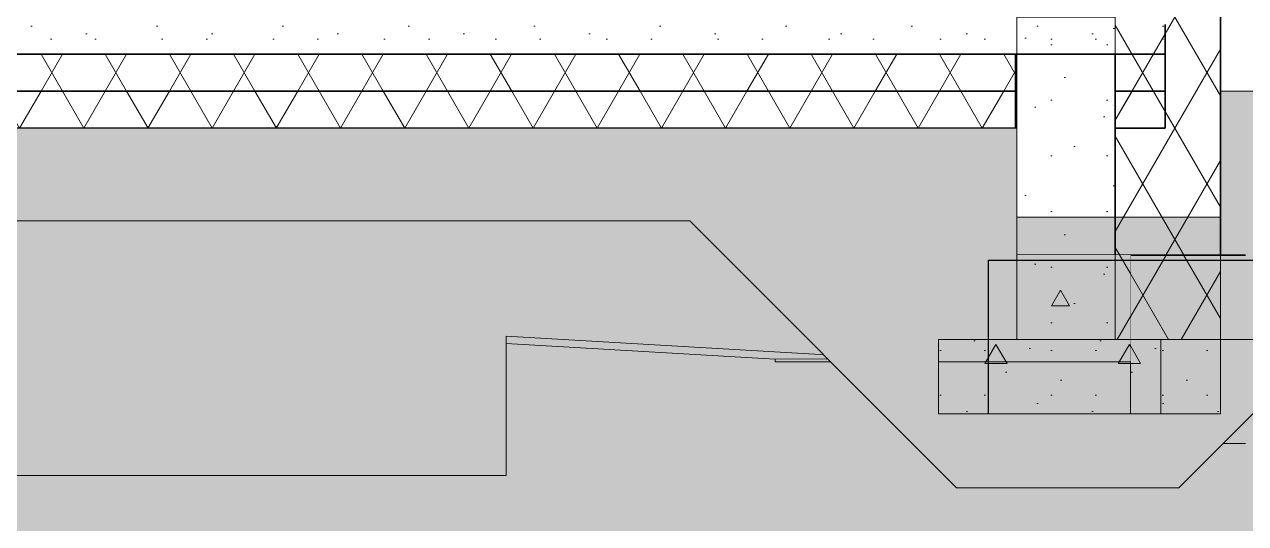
# Model space of a CAD drawing. Header units: millimetres. Extents: x -279593 to -202089, y -5129 to 14747.
# Drawn here: x -254772 to -251476, y -1366 to -20 of the extents above; entities that cross this region are included whole.
import ezdxf

# ---------------------------------------------------------------- set-up
doc = ezdxf.new("R2010")
doc.units = ezdxf.units.MM
doc.header["$MEASUREMENT"] = 0
doc.linetypes.add('Wipeout_Contour', pattern=[1000, 0, -1000])
for name, color, linetype, lineweight in [('0_Pen_No__1', 7, 'Continuous', 13), ('2D Drafting - General_Pen_No__1', 7, 'Continuous', 13), ('2D Drafting - General_Pen_No__142', 8, 'Continuous', 13), ('New_0_Pen_No__2', 8, 'Continuous', 15), ('New_Structural - Bearing_Pen_No__1', 7, 'Continuous', 13), ('New_Structural - Bearing_Pen_No__21', 7, 'Continuous', 35)]:
    doc.layers.add(name, color=color, linetype=linetype, lineweight=lineweight)
for name, color, linetype, lineweight, true_color in [('0_Pen_No__82', 7, 'Continuous', 20, 0xaaaaaa), ('2D Drafting - General_Pen_No__61', 7, 'Continuous', 20, 0x6a6a6a), ('New_Structural - Bearing_Pen_No__87', 7, 'Continuous', 20, 0x6a6a6a)]:
    doc.layers.add(name, color=color, linetype=linetype, lineweight=lineweight, true_color=true_color)
doc.layers.add('New_Structural - Bearing', color=7, linetype='Continuous')
doc.dimstyles.new('GENERATED_STYLE__5', dxfattribs={"dimtxt": 0.18, "dimasz": 182.4, "dimexe": 0.18, "dimexo": 0.0625, "dimgap": 0, "dimtad": 0, "dimtih": 1, "dimtoh": 1, "dimdec": 4, "dimzin": 0, "dimdsep": 46, "dimcen": 0.09, "dimadec": 0, "dimazin": 0, "dimtfac": 1, "dimtdec": 4, "dimtmove": 0, "dimatfit": 3, "dimldrblk": 'ARROWHEAD_5', "dimfxl": 0, "dimtolj": 1, "dimtzin": 0, "dimarcsym": 0})
pattern_1 = [(0, (0, 0), (0, 623.5383), [60, -300]), (0, (180, 311.8), (0, 623.5383), [60, -300]), (60, (0, 0), (-540, 311.7692), [60, -300]), (60, (360, 0), (-540, 311.7692), [60, -300]), (120, (60, 0), (540, 311.7692), [60, -300]), (120, (420, 0), (540, 311.7692), [60, -300]), (0, (0, 60), (0, 120.000005), [0, -120.000005, 0, -180.00001]), (45, (60, 60), (-84.852817, 84.852817), [0, -90.000004, 0, -150.000006])]
pattern_2 = [(45, (0, 350), (-111.36932, 111.36932), [0, -105, 0, -157.5]), (110, (350, 350), (148.00159, 53.86817), [0, -77, 0, -133])]
pattern_3 = [(60, (0, 0), (-129.90381, 75), []), (120, (0, 0), (129.90381, 75), [])]
pattern_4 = [(0, (0, 0), (0, 779.4229), [48.75, -401.25]), (0, (225, 389.7), (0, 779.4229), [48.75, -401.25]), (60, (0, 0), (-675, 389.7114), [48.75, -401.25]), (60, (450, 0), (-675, 389.7114), [48.75, -401.25]), (120, (48.75, 0), (675, 389.7114), [48.75, -401.25]), (120, (498.75, 0), (675, 389.7114), [48.75, -401.25]), (0, (0, 75), (0, 150), [0, -150, 0, -225]), (45, (75, 75), (-106.06602, 106.06602), [0, -112.5, 0, -187.5])]

# ---------------------------------------------------------------- blocks, each defined once
blk = doc.blocks.new('*X1')
at = {"layer": 'New_Structural - Bearing_Pen_No__1', "color": 7, "linetype": 'Continuous', "lineweight": 13}
for p, q in [((-254782.9, -349.6), (-254765.2, -356.9)), ((-254765.2, -356.9), (-254747.4, -349.6)), ((-254747.4, -349.6), (-254740.1, -331.9)), ((-254740.1, -331.9), (-254740.9, -330)), ((-254736.3, -330), (-254722.8, -348.6)), ((-254722.8, -348.6), (-254697.8, -356.7)), ((-254697.8, -356.7), (-254672.8, -348.6)), ((-254672.8, -348.6), (-254659.3, -330)), ((-254647.1, -330), (-254651.1, -339.5)), ((-254651.1, -339.5), (-254645, -354.2)), ((-254645, -354.2), (-254630.4, -360.2)), ((-254630.4, -360.2), (-254615.8, -354.2)), ((-254615.8, -354.2), (-254609.7, -339.5)), ((-254609.7, -339.5), (-254613.7, -330)), ((-254589.3, -330), (-254589.3, -330.9)), ((-254589.3, -330.9), (-254572.1, -354.6)), ((-254572.1, -354.6), (-254544.3, -363.6)), ((-254544.3, -363.6), (-254516.5, -354.6)), ((-254516.5, -354.6), (-254499.3, -330.9)), ((-254499.3, -330.9), (-254499.3, -330)), ((-254491.6, -330), (-254493.9, -335.4)), ((-254493.9, -335.4), (-254485.5, -355.6)), ((-254485.5, -355.6), (-254465.3, -364)), ((-254465.3, -364), (-254445.1, -355.6)), ((-254445.1, -355.6), (-254436.7, -335.4)), ((-254436.7, -335.4), (-254438.9, -330)), ((-254425.8, -330), (-254426.5, -331.9)), ((-254426.5, -331.9), (-254419.2, -349.6)), ((-254419.2, -349.6), (-254401.5, -356.9)), ((-254401.5, -356.9), (-254383.7, -349.6)), ((-254383.7, -349.6), (-254376.4, -331.9)), ((-254376.4, -331.9), (-254377.2, -330)), ((-254372.6, -330), (-254359.1, -348.6)), ((-254359.1, -348.6), (-254334.1, -356.7)), ((-254334.1, -356.7), (-254309.1, -348.6)), ((-254309.1, -348.6), (-254295.6, -330)), ((-254283.4, -330), (-254287.4, -339.5)), ((-254287.4, -339.5), (-254281.3, -354.2)), ((-254281.3, -354.2), (-254266.7, -360.2)), ((-254266.7, -360.2), (-254252.1, -354.2)), ((-254252.1, -354.2), (-254246, -339.5)), ((-254246, -339.5), (-254250, -330)), ((-254225.6, -330), (-254225.6, -330.9)), ((-254225.6, -330.9), (-254208.4, -354.6)), ((-254208.4, -354.6), (-254180.6, -363.6)), ((-254180.6, -363.6), (-254152.8, -354.6)), ((-254152.8, -354.6), (-254135.6, -330.9)), ((-254135.6, -330.9), (-254135.6, -330)), ((-254127.9, -330), (-254130.2, -335.4)), ((-254130.2, -335.4), (-254121.8, -355.6)), ((-254121.8, -355.6), (-254101.6, -364)), ((-254101.6, -364), (-254081.4, -355.6)), ((-254081.4, -355.6), (-254073, -335.4)), ((-254073, -335.4), (-254075.2, -330)), ((-254062.1, -330), (-254062.8, -331.9)), ((-254062.8, -331.9), (-254055.5, -349.6)), ((-254055.5, -349.6), (-254037.8, -356.9)), ((-254037.8, -356.9), (-254020, -349.6)), ((-254020, -349.6), (-254012.7, -331.9)), ((-254012.7, -331.9), (-254013.4, -330)), ((-254008.9, -330), (-253995.4, -348.6)), ((-253995.4, -348.6), (-253970.4, -356.7)), ((-253970.4, -356.7), (-253945.4, -348.6)), ((-253945.4, -348.6), (-253931.9, -330)), ((-253919.7, -330), (-253923.7, -339.5)), ((-253923.7, -339.5), (-253917.6, -354.2)), ((-253917.6, -354.2), (-253903, -360.2)), ((-253903, -360.2), (-253888.4, -354.2)), ((-253888.4, -354.2), (-253882.3, -339.5)), ((-253882.3, -339.5), (-253886.3, -330)), ((-253861.9, -330), (-253861.9, -330.9)), ((-253861.9, -330.9), (-253844.7, -354.6)), ((-253844.7, -354.6), (-253816.9, -363.6)), ((-253816.9, -363.6), (-253789.1, -354.6)), ((-253789.1, -354.6), (-253771.9, -330.9)), ((-253771.9, -330.9), (-253771.9, -330)), ((-253764.2, -330), (-253766.5, -335.4)), ((-253766.5, -335.4), (-253758.1, -355.6)), ((-253758.1, -355.6), (-253737.9, -364)), ((-253737.9, -364), (-253717.7, -355.6)), ((-253717.7, -355.6), (-253709.3, -335.4)), ((-253709.3, -335.4), (-253711.5, -330)), ((-253698.3, -330), (-253699.1, -331.9)), ((-253699.1, -331.9), (-253691.8, -349.6)), ((-253691.8, -349.6), (-253674, -356.9)), ((-253674, -356.9), (-253656.3, -349.6)), ((-253656.3, -349.6), (-253649, -331.9)), ((-253649, -331.9), (-253649.7, -330)), ((-253645.2, -330), (-253631.7, -348.6)), ((-253631.7, -348.6), (-253606.7, -356.7)), ((-253606.7, -356.7), (-253581.7, -348.6)), ((-253581.7, -348.6), (-253568.2, -330)), ((-253556, -330), (-253560, -339.5)), ((-253560, -339.5), (-253553.9, -354.2)), ((-253553.9, -354.2), (-253539.3, -360.2)), ((-253539.3, -360.2), (-253524.7, -354.2)), ((-253524.7, -354.2), (-253518.6, -339.5)), ((-253518.6, -339.5), (-253522.6, -330)), ((-253498.2, -330), (-253498.2, -330.9)), ((-253498.2, -330.9), (-253481, -354.6)), ((-253481, -354.6), (-253453.2, -363.6)), ((-253453.2, -363.6), (-253425.4, -354.6)), ((-253425.4, -354.6), (-253408.2, -330.9)), ((-253408.2, -330.9), (-253408.2, -330)), ((-253400.5, -330), (-253402.8, -335.4)), ((-253402.8, -335.4), (-253394.4, -355.6)), ((-253394.4, -355.6), (-253374.2, -364)), ((-253374.2, -364), (-253353.9, -355.6)), ((-253353.9, -355.6), (-253345.6, -335.4)), ((-253345.6, -335.4), (-253347.8, -330)), ((-253334.6, -330), (-253335.4, -331.9)), ((-253335.4, -331.9), (-253328.1, -349.6)), ((-253328.1, -349.6), (-253310.3, -356.9)), ((-253310.3, -356.9), (-253292.6, -349.6)), ((-253292.6, -349.6), (-253285.3, -331.9)), ((-253285.3, -331.9), (-253286, -330)), ((-253281.5, -330), (-253268, -348.6)), ((-253268, -348.6), (-253243, -356.7)), ((-253243, -356.7), (-253218, -348.6)), ((-253218, -348.6), (-253204.5, -330)), ((-253192.3, -330), (-253196.3, -339.5)), ((-253196.3, -339.5), (-253190.2, -354.2)), ((-253190.2, -354.2), (-253175.6, -360.2)), ((-253175.6, -360.2), (-253161, -354.2)), ((-253161, -354.2), (-253154.9, -339.5)), ((-253154.9, -339.5), (-253158.9, -330)), ((-253134.5, -330), (-253134.5, -330.9)), ((-253134.5, -330.9), (-253117.3, -354.6)), ((-253117.3, -354.6), (-253089.5, -363.6)), ((-253089.5, -363.6), (-253061.7, -354.6)), ((-253061.7, -354.6), (-253044.5, -330.9)), ((-253044.5, -330.9), (-253044.5, -330)), ((-253036.8, -330), (-253039, -335.4)), ((-253039, -335.4), (-253030.7, -355.6)), ((-253030.7, -355.6), (-253010.5, -364)), ((-253010.5, -364), (-252990.2, -355.6)), ((-252990.2, -355.6), (-252981.9, -335.4)), ((-252981.9, -335.4), (-252984.1, -330)), ((-252970.9, -330), (-252971.7, -331.9)), ((-252971.7, -331.9), (-252964.4, -349.6)), ((-252964.4, -349.6), (-252946.6, -356.9)), ((-252946.6, -356.9), (-252928.9, -349.6)), ((-252928.9, -349.6), (-252921.6, -331.9)), ((-252921.6, -331.9), (-252922.3, -330)), ((-252917.7, -330), (-252904.3, -348.6)), ((-252904.3, -348.6), (-252879.3, -356.7)), ((-252879.3, -356.7), (-252854.2, -348.6)), ((-252854.2, -348.6), (-252840.8, -330)), ((-252828.6, -330), (-252832.6, -339.5)), ((-252832.6, -339.5), (-252826.5, -354.2)), ((-252826.5, -354.2), (-252811.9, -360.2)), ((-252811.9, -360.2), (-252797.3, -354.2)), ((-252797.3, -354.2), (-252791.2, -339.5)), ((-252791.2, -339.5), (-252795.2, -330)), ((-252770.8, -330), (-252770.8, -330.9)), ((-252770.8, -330.9), (-252753.6, -354.6)), ((-252753.6, -354.6), (-252725.8, -363.6)), ((-252725.8, -363.6), (-252698, -354.6)), ((-252698, -354.6), (-252680.8, -330.9)), ((-252680.8, -330.9), (-252680.8, -330)), ((-252673.1, -330), (-252675.3, -335.4)), ((-252675.3, -335.4), (-252667, -355.6)), ((-252667, -355.6), (-252646.7, -364)), ((-252646.7, -364), (-252626.5, -355.6)), ((-252626.5, -355.6), (-252618.2, -335.4)), ((-252618.2, -335.4), (-252620.4, -330)), ((-252607.2, -330), (-252608, -331.9)), ((-252608, -331.9), (-252600.7, -349.6)), ((-252600.7, -349.6), (-252582.9, -356.9)), ((-252582.9, -356.9), (-252565.2, -349.6)), ((-252565.2, -349.6), (-252557.8, -331.9)), ((-252557.8, -331.9), (-252558.6, -330)), ((-252554, -330), (-252540.6, -348.6)), ((-252540.6, -348.6), (-252515.5, -356.7)), ((-252515.5, -356.7), (-252490.5, -348.6)), ((-252490.5, -348.6), (-252477.1, -330)), ((-252464.9, -330), (-252468.9, -339.5)), ((-252468.9, -339.5), (-252462.8, -354.2)), ((-252462.8, -354.2), (-252448.2, -360.2)), ((-252448.2, -360.2), (-252433.6, -354.2)), ((-252433.6, -354.2), (-252427.5, -339.5)), ((-252427.5, -339.5), (-252431.5, -330)), ((-252407.1, -330), (-252407.1, -330.9)), ((-252407.1, -330.9), (-252389.9, -354.6)), ((-252389.9, -354.6), (-252362.1, -363.6)), ((-252362.1, -363.6), (-252334.3, -354.6)), ((-252334.3, -354.6), (-252317.1, -330.9)), ((-252317.1, -330.9), (-252317.1, -330)), ((-252309.4, -330), (-252311.6, -335.4)), ((-252311.6, -335.4), (-252303.3, -355.6)), ((-252303.3, -355.6), (-252283, -364)), ((-252283, -364), (-252262.8, -355.6)), ((-252262.8, -355.6), (-252254.5, -335.4)), ((-252254.5, -335.4), (-252256.7, -330)), ((-252243.5, -330), (-252244.3, -331.9)), ((-252244.3, -331.9), (-252236.9, -349.6)), ((-252236.9, -349.6), (-252219.2, -356.9)), ((-252219.2, -356.9), (-252201.5, -349.6)), ((-252201.5, -349.6), (-252194.1, -331.9)), ((-252194.1, -331.9), (-252194.9, -330)), ((-252190.3, -330), (-252176.9, -348.6)), ((-252176.9, -348.6), (-252151.8, -356.7)), ((-252151.8, -356.7), (-252126.8, -348.6)), ((-252126.8, -348.6), (-252113.4, -330)), ((-252101.2, -330), (-252105.1, -339.5)), ((-252105.1, -339.5), (-252099.1, -354.2)), ((-252099.1, -354.2), (-252097.1, -355)), ((-254748, -374.5), (-254761.1, -397.3)), ((-254723.3, -365.6), (-254748, -374.5)), ((-254698.6, -374.5), (-254723.3, -365.6)), ((-254685.5, -397.3), (-254698.6, -374.5)), ((-254632.3, -373.7), (-254654.9, -399.8)), ((-254599.2, -364), (-254632.3, -373.7)), ((-254566.1, -373.7), (-254599.2, -364)), ((-254543.5, -399.8), (-254566.1, -373.7)), ((-254483.7, -374.2), (-254501, -398)), ((-254455.6, -365), (-254483.7, -374.2)), ((-254427.6, -374.2), (-254455.6, -365)), ((-254410.3, -398), (-254427.6, -374.2)), ((-254384.2, -374.5), (-254397.4, -397.3)), ((-254359.6, -365.6), (-254384.2, -374.5)), ((-254334.9, -374.5), (-254359.6, -365.6)), ((-254321.8, -397.3), (-254334.9, -374.5)), ((-254268.6, -373.7), (-254291.2, -399.8)), ((-254235.5, -364), (-254268.6, -373.7)), ((-254202.4, -373.7), (-254235.5, -364)), ((-254179.8, -399.8), (-254202.4, -373.7)), ((-254120, -374.2), (-254137.3, -398)), ((-254091.9, -365), (-254120, -374.2)), ((-254063.9, -374.2), (-254091.9, -365)), ((-254046.5, -398), (-254063.9, -374.2)), ((-254020.5, -374.5), (-254033.7, -397.3)), ((-253995.9, -365.6), (-254020.5, -374.5)), ((-253971.2, -374.5), (-253995.9, -365.6)), ((-253958.1, -397.3), (-253971.2, -374.5)), ((-253904.9, -373.7), (-253927.5, -399.8)), ((-253871.8, -364), (-253904.9, -373.7)), ((-253838.7, -373.7), (-253871.8, -364)), ((-253816.1, -399.8), (-253838.7, -373.7)), ((-253756.3, -374.2), (-253773.6, -398)), ((-253728.2, -365), (-253756.3, -374.2)), ((-253700.2, -374.2), (-253728.2, -365)), ((-253682.8, -398), (-253700.2, -374.2)), ((-253656.8, -374.5), (-253669.9, -397.3)), ((-253632.2, -365.6), (-253656.8, -374.5)), ((-253607.5, -374.5), (-253632.2, -365.6)), ((-253594.4, -397.3), (-253607.5, -374.5)), ((-253541.2, -373.7), (-253563.7, -399.8)), ((-253508.1, -364), (-253541.2, -373.7)), ((-253475, -373.7), (-253508.1, -364)), ((-253452.4, -399.8), (-253475, -373.7)), ((-253392.5, -374.2), (-253409.9, -398)), ((-253364.5, -365), (-253392.5, -374.2)), ((-253336.5, -374.2), (-253364.5, -365)), ((-253319.1, -398), (-253336.5, -374.2)), ((-253293.1, -374.5), (-253306.2, -397.3)), ((-253268.5, -365.6), (-253293.1, -374.5)), ((-253243.8, -374.5), (-253268.5, -365.6)), ((-253230.7, -397.3), (-253243.8, -374.5)), ((-253177.5, -373.7), (-253200, -399.8)), ((-253144.4, -364), (-253177.5, -373.7)), ((-253111.3, -373.7), (-253144.4, -364)), ((-253088.7, -399.8), (-253111.3, -373.7)), ((-253028.8, -374.2), (-253046.2, -398)), ((-253000.8, -365), (-253028.8, -374.2)), ((-252972.8, -374.2), (-253000.8, -365)), ((-252955.4, -398), (-252972.8, -374.2)), ((-252929.4, -374.5), (-252942.5, -397.3)), ((-252904.8, -365.6), (-252929.4, -374.5)), ((-252880.1, -374.5), (-252904.8, -365.6)), ((-252867, -397.3), (-252880.1, -374.5)), ((-252813.7, -373.7), (-252836.3, -399.8)), ((-252780.7, -364), (-252813.7, -373.7)), ((-252747.6, -373.7), (-252780.7, -364)), ((-252725, -399.8), (-252747.6, -373.7)), ((-252665.1, -374.2), (-252682.5, -398)), ((-252637.1, -365), (-252665.1, -374.2)), ((-252609, -374.2), (-252637.1, -365)), ((-252591.7, -398), (-252609, -374.2)), ((-252565.7, -374.5), (-252578.8, -397.3)), ((-252541.1, -365.6), (-252565.7, -374.5)), ((-252516.4, -374.5), (-252541.1, -365.6)), ((-252503.3, -397.3), (-252516.4, -374.5)), ((-252450, -373.7), (-252472.6, -399.8)), ((-252416.9, -364), (-252450, -373.7)), ((-252383.9, -373.7), (-252416.9, -364)), ((-252361.3, -399.8), (-252383.9, -373.7)), ((-252301.4, -374.2), (-252318.8, -398)), ((-252273.4, -365), (-252301.4, -374.2)), ((-252245.3, -374.2), (-252273.4, -365)), ((-252228, -398), (-252245.3, -374.2)), ((-252202, -374.5), (-252215.1, -397.3)), ((-252177.3, -365.6), (-252202, -374.5)), ((-252152.7, -374.5), (-252177.3, -365.6)), ((-252139.6, -397.3), (-252152.7, -374.5)), ((-252097.1, -386.2), (-252108.9, -399.8)), ((-254761.1, -397.3), (-254756.5, -423.1)), ((-254756.5, -423.1), (-254736.4, -440)), ((-254710.2, -440), (-254690.1, -423.1)), ((-254690.1, -423.1), (-254685.5, -397.3)), ((-254654.9, -399.8), (-254659.8, -433.9)), ((-254538.6, -433.9), (-254543.5, -399.8)), ((-254501, -398), (-254501, -427.5)), ((-254501, -427.5), (-254483.7, -451.3)), ((-254427.6, -451.3), (-254410.3, -427.5)), ((-254410.3, -427.5), (-254410.3, -398)), ((-254397.4, -397.3), (-254392.8, -423.1)), ((-254392.8, -423.1), (-254372.7, -440)), ((-254346.5, -440), (-254326.4, -423.1)), ((-254326.4, -423.1), (-254321.8, -397.3)), ((-254291.2, -399.8), (-254296.1, -433.9)), ((-254174.9, -433.9), (-254179.8, -399.8)), ((-254137.3, -398), (-254137.3, -427.5)), ((-254137.3, -427.5), (-254120, -451.3)), ((-254063.9, -451.3), (-254046.5, -427.5)), ((-254046.5, -427.5), (-254046.5, -398)), ((-254033.7, -397.3), (-254029.1, -423.1)), ((-254029.1, -423.1), (-254009, -440)), ((-253982.8, -440), (-253962.7, -423.1)), ((-253962.7, -423.1), (-253958.1, -397.3)), ((-253927.5, -399.8), (-253932.4, -433.9)), ((-253811.2, -433.9), (-253816.1, -399.8)), ((-253773.6, -398), (-253773.6, -427.5)), ((-253773.6, -427.5), (-253756.3, -451.3)), ((-253700.2, -451.3), (-253682.8, -427.5)), ((-253682.8, -427.5), (-253682.8, -398)), ((-253669.9, -397.3), (-253665.4, -423.1)), ((-253665.4, -423.1), (-253645.3, -440)), ((-253619.1, -440), (-253599, -423.1)), ((-253599, -423.1), (-253594.4, -397.3)), ((-253563.7, -399.8), (-253568.7, -433.9)), ((-253447.5, -433.9), (-253452.4, -399.8)), ((-253409.9, -398), (-253409.9, -427.5)), ((-253409.9, -427.5), (-253392.5, -451.3)), ((-253336.5, -451.3), (-253319.1, -427.5)), ((-253319.1, -427.5), (-253319.1, -398)), ((-253306.2, -397.3), (-253301.7, -423.1)), ((-253301.7, -423.1), (-253281.6, -440)), ((-253255.3, -440), (-253235.3, -423.1)), ((-253235.3, -423.1), (-253230.7, -397.3)), ((-253200, -399.8), (-253204.9, -433.9)), ((-253083.8, -433.9), (-253088.7, -399.8)), ((-253046.2, -398), (-253046.2, -427.5)), ((-253046.2, -427.5), (-253028.8, -451.3)), ((-252972.8, -451.3), (-252955.4, -427.5)), ((-252955.4, -427.5), (-252955.4, -398)), ((-252942.5, -397.3), (-252938, -423.1)), ((-252938, -423.1), (-252917.9, -440)), ((-252891.6, -440), (-252871.5, -423.1)), ((-252871.5, -423.1), (-252867, -397.3)), ((-252836.3, -399.8), (-252841.2, -433.9)), ((-252720.1, -433.9), (-252725, -399.8)), ((-252682.5, -398), (-252682.5, -427.5)), ((-252682.5, -427.5), (-252665.1, -451.3)), ((-252609, -451.3), (-252591.7, -427.5)), ((-252591.7, -427.5), (-252591.7, -398)), ((-252578.8, -397.3), (-252574.3, -423.1)), ((-252574.3, -423.1), (-252554.2, -440)), ((-252527.9, -440), (-252507.8, -423.1)), ((-252507.8, -423.1), (-252503.3, -397.3)), ((-252472.6, -399.8), (-252477.5, -433.9)), ((-252356.4, -433.9), (-252361.3, -399.8)), ((-252318.8, -398), (-252318.8, -427.5)), ((-252318.8, -427.5), (-252301.4, -451.3)), ((-252245.3, -451.3), (-252228, -427.5)), ((-252228, -427.5), (-252228, -398)), ((-252215.1, -397.3), (-252210.6, -423.1)), ((-252210.6, -423.1), (-252190.5, -440)), ((-252164.2, -440), (-252144.1, -423.1)), ((-252144.1, -423.1), (-252139.6, -397.3)), ((-252108.9, -399.8), (-252113.8, -433.9)), ((-254752.1, -460), (-254769.3, -483.7)), ((-254724.3, -451), (-254752.1, -460)), ((-254736.4, -440), (-254710.2, -440)), ((-254696.5, -460), (-254724.3, -451)), ((-254679.3, -483.7), (-254696.5, -460)), ((-254659.8, -433.9), (-254645.5, -465.3)), ((-254552.9, -465.3), (-254538.6, -433.9)), ((-254514.1, -453.6), (-254539.1, -461.7)), ((-254489.1, -461.7), (-254514.1, -453.6)), ((-254483.7, -451.3), (-254455.6, -460.5)), ((-254455.6, -460.5), (-254427.6, -451.3)), ((-254388.4, -460), (-254405.6, -483.7)), ((-254360.6, -451), (-254388.4, -460)), ((-254372.7, -440), (-254346.5, -440)), ((-254332.8, -460), (-254360.6, -451)), ((-254315.6, -483.7), (-254332.8, -460)), ((-254296.1, -433.9), (-254281.7, -465.3)), ((-254189.2, -465.3), (-254174.9, -433.9)), ((-254150.4, -453.6), (-254175.4, -461.7)), ((-254125.4, -461.7), (-254150.4, -453.6)), ((-254120, -451.3), (-254091.9, -460.5)), ((-254091.9, -460.5), (-254063.9, -451.3)), ((-254024.7, -460), (-254041.9, -483.7)), ((-253996.9, -451), (-254024.7, -460)), ((-254009, -440), (-253982.8, -440)), ((-253969.1, -460), (-253996.9, -451)), ((-253951.9, -483.7), (-253969.1, -460)), ((-253932.4, -433.9), (-253918, -465.3)), ((-253825.5, -465.3), (-253811.2, -433.9)), ((-253786.7, -453.6), (-253811.7, -461.7)), ((-253761.7, -461.7), (-253786.7, -453.6)), ((-253756.3, -451.3), (-253728.2, -460.5)), ((-253728.2, -460.5), (-253700.2, -451.3)), ((-253661, -460), (-253678.2, -483.7)), ((-253633.2, -451), (-253661, -460)), ((-253645.3, -440), (-253619.1, -440)), ((-253605.4, -460), (-253633.2, -451)), ((-253588.2, -483.7), (-253605.4, -460)), ((-253568.7, -433.9), (-253554.3, -465.3)), ((-253461.8, -465.3), (-253447.5, -433.9)), ((-253423, -453.6), (-253448, -461.7)), ((-253398, -461.7), (-253423, -453.6)), ((-253392.5, -451.3), (-253364.5, -460.5)), ((-253364.5, -460.5), (-253336.5, -451.3)), ((-253297.3, -460), (-253314.5, -483.7)), ((-253269.5, -451), (-253297.3, -460)), ((-253281.6, -440), (-253255.3, -440)), ((-253241.7, -460), (-253269.5, -451)), ((-253224.5, -483.7), (-253241.7, -460)), ((-253204.9, -433.9), (-253190.6, -465.3)), ((-253098.1, -465.3), (-253083.8, -433.9)), ((-253059.3, -453.6), (-253084.3, -461.7)), ((-253034.2, -461.7), (-253059.3, -453.6)), ((-253028.8, -451.3), (-253000.8, -460.5)), ((-253000.8, -460.5), (-252972.8, -451.3)), ((-252933.6, -460), (-252950.8, -483.7)), ((-252905.8, -451), (-252933.6, -460)), ((-252917.9, -440), (-252891.6, -440)), ((-252878, -460), (-252905.8, -451)), ((-252860.8, -483.7), (-252878, -460)), ((-252841.2, -433.9), (-252826.9, -465.3)), ((-252734.4, -465.3), (-252720.1, -433.9)), ((-252695.5, -453.6), (-252720.6, -461.7)), ((-252670.5, -461.7), (-252695.5, -453.6)), ((-252665.1, -451.3), (-252637.1, -460.5)), ((-252637.1, -460.5), (-252609, -451.3)), ((-252569.9, -460), (-252587.1, -483.7)), ((-252542.1, -451), (-252569.9, -460)), ((-252554.2, -440), (-252527.9, -440)), ((-252514.3, -460), (-252542.1, -451)), ((-252497.1, -483.7), (-252514.3, -460)), ((-252477.5, -433.9), (-252463.2, -465.3)), ((-252370.7, -465.3), (-252356.4, -433.9)), ((-252331.8, -453.6), (-252356.9, -461.7)), ((-252306.8, -461.7), (-252331.8, -453.6)), ((-252301.4, -451.3), (-252273.4, -460.5)), ((-252273.4, -460.5), (-252245.3, -451.3)), ((-252206.2, -460), (-252223.4, -483.7)), ((-252178.4, -451), (-252206.2, -460)), ((-252190.5, -440), (-252164.2, -440)), ((-252150.6, -460), (-252178.4, -451)), ((-252133.4, -483.7), (-252150.6, -460)), ((-252113.8, -433.9), (-252099.5, -465.3)), ((-254769.3, -483.7), (-254769.3, -512.9)), ((-254679.3, -512.9), (-254679.3, -483.7)), ((-254645.3, -488.8), (-254665.5, -497.2)), ((-254645.5, -465.3), (-254616.4, -483.9)), ((-254625.1, -497.2), (-254645.3, -488.8)), ((-254616.4, -483.9), (-254581.9, -483.9)), ((-254581.5, -488.8), (-254599.2, -496.1)), ((-254581.9, -483.9), (-254552.9, -465.3)), ((-254563.7, -496.1), (-254581.5, -488.8)), ((-254539.1, -461.7), (-254554.6, -483)), ((-254554.6, -483), (-254554.6, -509.3)), ((-254473.6, -483), (-254489.1, -461.7)), ((-254473.6, -509.3), (-254473.6, -483)), ((-254405.6, -483.7), (-254405.6, -512.9)), ((-254315.6, -512.9), (-254315.6, -483.7)), ((-254281.6, -488.8), (-254301.8, -497.2)), ((-254281.7, -465.3), (-254252.7, -483.9)), ((-254261.4, -497.2), (-254281.6, -488.8)), ((-254252.7, -483.9), (-254218.2, -483.9)), ((-254217.8, -488.8), (-254235.5, -496.1)), ((-254218.2, -483.9), (-254189.2, -465.3)), ((-254200, -496.1), (-254217.8, -488.8)), ((-254175.4, -461.7), (-254190.8, -483)), ((-254190.8, -483), (-254190.8, -509.3)), ((-254109.9, -483), (-254125.4, -461.7)), ((-254109.9, -509.3), (-254109.9, -483)), ((-254041.9, -483.7), (-254041.9, -512.9)), ((-253951.9, -512.9), (-253951.9, -483.7)), ((-253917.9, -488.8), (-253938.1, -497.2)), ((-253918, -465.3), (-253889, -483.9)), ((-253897.7, -497.2), (-253917.9, -488.8)), ((-253889, -483.9), (-253854.5, -483.9)), ((-253854, -488.8), (-253871.8, -496.1)), ((-253854.5, -483.9), (-253825.5, -465.3)), ((-253836.3, -496.1), (-253854, -488.8)), ((-253811.7, -461.7), (-253827.1, -483)), ((-253827.1, -483), (-253827.1, -509.3)), ((-253746.2, -483), (-253761.7, -461.7)), ((-253746.2, -509.3), (-253746.2, -483)), ((-253678.2, -483.7), (-253678.2, -512.9)), ((-253588.2, -512.9), (-253588.2, -483.7)), ((-253554.2, -488.8), (-253574.4, -497.2)), ((-253554.3, -465.3), (-253525.3, -483.9)), ((-253533.9, -497.2), (-253554.2, -488.8)), ((-253525.3, -483.9), (-253490.8, -483.9)), ((-253490.3, -488.8), (-253508.1, -496.1)), ((-253490.8, -483.9), (-253461.8, -465.3)), ((-253472.6, -496.1), (-253490.3, -488.8)), ((-253448, -461.7), (-253463.4, -483)), ((-253463.4, -483), (-253463.4, -509.3)), ((-253382.5, -483), (-253398, -461.7)), ((-253382.5, -509.3), (-253382.5, -483)), ((-253314.5, -483.7), (-253314.5, -512.9)), ((-253224.5, -512.9), (-253224.5, -483.7)), ((-253190.5, -488.8), (-253210.7, -497.2)), ((-253190.6, -465.3), (-253161.6, -483.9)), ((-253170.2, -497.2), (-253190.5, -488.8)), ((-253161.6, -483.9), (-253127.1, -483.9)), ((-253126.6, -488.8), (-253144.4, -496.1)), ((-253127.1, -483.9), (-253098.1, -465.3)), ((-253108.9, -496.1), (-253126.6, -488.8)), ((-253084.3, -461.7), (-253099.7, -483)), ((-253099.7, -483), (-253099.7, -509.3)), ((-253018.8, -483), (-253034.2, -461.7)), ((-253018.8, -509.3), (-253018.8, -483)), ((-252950.8, -483.7), (-252950.8, -512.9)), ((-252860.8, -512.9), (-252860.8, -483.7)), ((-252826.7, -488.8), (-252847, -497.2)), ((-252826.9, -465.3), (-252797.9, -483.9)), ((-252806.5, -497.2), (-252826.7, -488.8)), ((-252797.9, -483.9), (-252763.4, -483.9)), ((-252762.9, -488.8), (-252780.7, -496.1)), ((-252763.4, -483.9), (-252734.4, -465.3)), ((-252745.2, -496.1), (-252762.9, -488.8)), ((-252720.6, -461.7), (-252736, -483)), ((-252736, -483), (-252736, -509.3)), ((-252655.1, -483), (-252670.5, -461.7)), ((-252655.1, -509.3), (-252655.1, -483)), ((-252587.1, -483.7), (-252587.1, -512.9)), ((-252497.1, -512.9), (-252497.1, -483.7)), ((-252463, -488.8), (-252483.3, -497.2)), ((-252463.2, -465.3), (-252434.2, -483.9)), ((-252442.8, -497.2), (-252463, -488.8)), ((-252434.2, -483.9), (-252399.7, -483.9)), ((-252399.2, -488.8), (-252416.9, -496.1)), ((-252399.7, -483.9), (-252370.7, -465.3)), ((-252381.5, -496.1), (-252399.2, -488.8)), ((-252356.9, -461.7), (-252372.3, -483)), ((-252372.3, -483), (-252372.3, -509.3)), ((-252291.4, -483), (-252306.8, -461.7)), ((-252291.4, -509.3), (-252291.4, -483)), ((-252223.4, -483.7), (-252223.4, -512.9)), ((-252133.4, -512.9), (-252133.4, -483.7)), ((-252099.3, -488.8), (-252119.5, -497.2)), ((-252099.5, -465.3), (-252097.1, -466.8)), ((-252097.1, -489.7), (-252099.3, -488.8)), ((-254769.3, -512.9), (-254756.9, -530)), ((-254691.7, -530), (-254679.3, -512.9)), ((-254665.5, -497.2), (-254673.9, -517.4)), ((-254673.9, -517.4), (-254668.7, -530)), ((-254616.7, -517.4), (-254625.1, -497.2)), ((-254621.9, -530), (-254616.7, -517.4)), ((-254599.2, -496.1), (-254606.5, -513.9)), ((-254606.5, -513.9), (-254599.8, -530)), ((-254556.4, -513.9), (-254563.7, -496.1)), ((-254563.1, -530), (-254556.4, -513.9)), ((-254554.6, -509.3), (-254539.5, -530)), ((-254488.7, -530), (-254473.6, -509.3)), ((-254461.3, -506.9), (-254467.4, -521.5)), ((-254467.4, -521.5), (-254463.9, -530)), ((-254446.7, -500.9), (-254461.3, -506.9)), ((-254432.1, -506.9), (-254446.7, -500.9)), ((-254426, -521.5), (-254432.1, -506.9)), ((-254429.5, -530), (-254426, -521.5)), ((-254405.6, -512.9), (-254393.2, -530)), ((-254328, -530), (-254315.6, -512.9)), ((-254301.8, -497.2), (-254310.2, -517.4)), ((-254310.2, -517.4), (-254304.9, -530)), ((-254253, -517.4), (-254261.4, -497.2)), ((-254258.2, -530), (-254253, -517.4)), ((-254235.5, -496.1), (-254242.8, -513.9)), ((-254242.8, -513.9), (-254236.1, -530)), ((-254192.7, -513.9), (-254200, -496.1)), ((-254199.4, -530), (-254192.7, -513.9)), ((-254190.8, -509.3), (-254175.8, -530)), ((-254125, -530), (-254109.9, -509.3)), ((-254097.6, -506.9), (-254103.7, -521.5)), ((-254103.7, -521.5), (-254100.2, -530)), ((-254083, -500.9), (-254097.6, -506.9)), ((-254068.4, -506.9), (-254083, -500.9)), ((-254062.3, -521.5), (-254068.4, -506.9)), ((-254065.8, -530), (-254062.3, -521.5)), ((-254041.9, -512.9), (-254029.5, -530)), ((-253964.3, -530), (-253951.9, -512.9)), ((-253938.1, -497.2), (-253946.5, -517.4)), ((-253946.5, -517.4), (-253941.2, -530)), ((-253889.3, -517.4), (-253897.7, -497.2)), ((-253894.5, -530), (-253889.3, -517.4)), ((-253871.8, -496.1), (-253879.1, -513.9)), ((-253879.1, -513.9), (-253872.4, -530)), ((-253829, -513.9), (-253836.3, -496.1)), ((-253835.7, -530), (-253829, -513.9)), ((-253827.1, -509.3), (-253812.1, -530)), ((-253761.3, -530), (-253746.2, -509.3)), ((-253733.9, -506.9), (-253740, -521.5)), ((-253740, -521.5), (-253736.5, -530)), ((-253719.3, -500.9), (-253733.9, -506.9)), ((-253704.7, -506.9), (-253719.3, -500.9)), ((-253698.6, -521.5), (-253704.7, -506.9)), ((-253702.1, -530), (-253698.6, -521.5)), ((-253678.2, -512.9), (-253665.8, -530)), ((-253600.6, -530), (-253588.2, -512.9)), ((-253574.4, -497.2), (-253582.8, -517.4)), ((-253582.8, -517.4), (-253577.5, -530)), ((-253525.6, -517.4), (-253533.9, -497.2)), ((-253530.8, -530), (-253525.6, -517.4)), ((-253508.1, -496.1), (-253515.4, -513.9)), ((-253515.4, -513.9), (-253508.7, -530)), ((-253465.3, -513.9), (-253472.6, -496.1)), ((-253472, -530), (-253465.3, -513.9)), ((-253463.4, -509.3), (-253448.4, -530)), ((-253397.6, -530), (-253382.5, -509.3)), ((-253370.2, -506.9), (-253376.3, -521.5)), ((-253376.3, -521.5), (-253372.8, -530)), ((-253355.6, -500.9), (-253370.2, -506.9)), ((-253341, -506.9), (-253355.6, -500.9)), ((-253334.9, -521.5), (-253341, -506.9)), ((-253338.4, -530), (-253334.9, -521.5)), ((-253314.5, -512.9), (-253302.1, -530)), ((-253236.9, -530), (-253224.5, -512.9)), ((-253210.7, -497.2), (-253219, -517.4)), ((-253219, -517.4), (-253213.8, -530)), ((-253161.9, -517.4), (-253170.2, -497.2)), ((-253167.1, -530), (-253161.9, -517.4)), ((-253144.4, -496.1), (-253151.7, -513.9)), ((-253151.7, -513.9), (-253145, -530)), ((-253101.6, -513.9), (-253108.9, -496.1)), ((-253108.2, -530), (-253101.6, -513.9)), ((-253099.7, -509.3), (-253084.7, -530)), ((-253033.8, -530), (-253018.8, -509.3)), ((-253006.5, -506.9), (-253012.6, -521.5)), ((-253012.6, -521.5), (-253009.1, -530)), ((-252991.9, -500.9), (-253006.5, -506.9)), ((-252977.3, -506.9), (-252991.9, -500.9)), ((-252971.2, -521.5), (-252977.3, -506.9)), ((-252974.7, -530), (-252971.2, -521.5)), ((-252950.8, -512.9), (-252938.4, -530)), ((-252873.2, -530), (-252860.8, -512.9)), ((-252847, -497.2), (-252855.3, -517.4)), ((-252855.3, -517.4), (-252850.1, -530)), ((-252798.2, -517.4), (-252806.5, -497.2)), ((-252803.4, -530), (-252798.2, -517.4)), ((-252780.7, -496.1), (-252788, -513.9)), ((-252788, -513.9), (-252781.3, -530)), ((-252737.8, -513.9), (-252745.2, -496.1)), ((-252744.5, -530), (-252737.8, -513.9)), ((-252736, -509.3), (-252721, -530)), ((-252670.1, -530), (-252655.1, -509.3)), ((-252642.8, -506.9), (-252648.9, -521.5)), ((-252648.9, -521.5), (-252645.4, -530)), ((-252628.2, -500.9), (-252642.8, -506.9)), ((-252613.6, -506.9), (-252628.2, -500.9)), ((-252607.5, -521.5), (-252613.6, -506.9)), ((-252611, -530), (-252607.5, -521.5)), ((-252587.1, -512.9), (-252574.7, -530)), ((-252509.5, -530), (-252497.1, -512.9)), ((-252483.3, -497.2), (-252491.6, -517.4)), ((-252491.6, -517.4), (-252486.4, -530)), ((-252434.5, -517.4), (-252442.8, -497.2)), ((-252439.7, -530), (-252434.5, -517.4)), ((-252416.9, -496.1), (-252424.3, -513.9)), ((-252424.3, -513.9), (-252417.6, -530)), ((-252374.1, -513.9), (-252381.5, -496.1)), ((-252380.8, -530), (-252374.1, -513.9)), ((-252372.3, -509.3), (-252357.3, -530)), ((-252306.4, -530), (-252291.4, -509.3)), ((-252279.1, -506.9), (-252285.1, -521.5)), ((-252285.1, -521.5), (-252281.6, -530)), ((-252264.5, -500.9), (-252279.1, -506.9)), ((-252249.8, -506.9), (-252264.5, -500.9)), ((-252243.8, -521.5), (-252249.8, -506.9)), ((-252247.3, -530), (-252243.8, -521.5)), ((-252223.4, -512.9), (-252210.9, -530)), ((-252145.8, -530), (-252133.4, -512.9)), ((-252119.5, -497.2), (-252127.9, -517.4)), ((-252127.9, -517.4), (-252122.7, -530))]:
    blk.add_line(p, q, dxfattribs=at)
blk = doc.blocks.new('ARROWHEAD_5')
at = {"linetype": 'Continuous', "lineweight": 0}
blk.add_hatch(color=0, dxfattribs=at).paths.add_polyline_path([(-1, 0.2679), (0, 0), (-1, -0.2679)])
at = {"color": 0, "linetype": 'Continuous', "lineweight": 0}
blk.add_line((0, 0), (-1, 0), dxfattribs=at)

msp = doc.modelspace()

# ---------------------------------------------------------------- hatches: boundary and pattern name
at = {"layer": 'New_Structural - Bearing', "linetype": 'Continuous', "lineweight": 0, "true_color": 0x000000}
h = msp.add_hatch(dxfattribs=at)
h.set_pattern_fill('Structural_Concrete_0001', color=18, style=0, pattern_type=2)
h.set_pattern_definition(pattern_1)
h.paths.add_polyline_path([(-252097.1209, -100), (-251827.5843, -100), (-251693.1517, -100), (-251693.1517, -20), (-252097.1209, -20), (-259510.0254, -20), (-259510.0254, -100)])
h = msp.add_hatch(dxfattribs=at)
h.set_pattern_fill('Batt_Insulation_0001', color=18, style=0, pattern_type=2)
h.set_pattern_definition(pattern_3)
h.paths.add_polyline_path([(-259510.0254, -100), (-259510.0254, -200), (-252097.1209, -200), (-252097.1209, -100)])
h = msp.add_hatch(dxfattribs=at)
h.set_pattern_fill('Lightweight_Concrete_0001', color=18, style=0, pattern_type=2)
h.set_pattern_definition(pattern_4)
h.paths.add_polyline_path([(-251827.5843, -300), (-251827.5843, -100), (-252097.1209, -100), (-252097.1209, -642.2983), (-251827.5843, -642.2983)])
h = msp.add_hatch(dxfattribs=at)
h.set_pattern_fill('Batt_Insulation_0001', color=18, style=0, pattern_type=2)
h.set_pattern_definition(pattern_3)
h.paths.add_polyline_path([(-251827.5843, -200), (-251693.1517, -200), (-251693.1517, -100), (-251827.5843, -100)])
h = msp.add_hatch(dxfattribs=at)
h.set_pattern_fill('Batt_Insulation_0001', color=18, style=0, pattern_type=2)
h.set_pattern_definition(pattern_3)
h.paths.add_polyline_path([(-252097.1209, -300), (-252097.1209, -200), (-259510.0254, -200), (-259510.0254, -300)])
h = msp.add_hatch(dxfattribs=at)
h.set_pattern_fill('Batt_Insulation_0001', color=18, style=0, pattern_type=2)
h.set_pattern_definition(pattern_3)
h.paths.add_polyline_path([(-251827.5843, -200), (-251827.5843, -300), (-251693.1517, -300), (-251693.1517, -200)])
h = msp.add_hatch(dxfattribs=at)
h.set_pattern_fill('Cut_Stone_0001', color=18, style=0, pattern_type=2)
h.set_pattern_definition(pattern_2)
h.paths.add_polyline_path([(-252097.1209, -330), (-252097.1209, -300), (-259510.0254, -300), (-259510.0254, -330)])

# ---------------------------------------------------------------- linework, layer by layer
at = {"layer": 'New_Structural - Bearing_Pen_No__21', "color": 7, "linetype": 'Continuous', "lineweight": 35}
for p, q in [((-252097.1209, -200), (-259510.0254, -200)), ((-251693.1517, -200), (-251827.5843, -200)), ((-252097.1209, -300), (-259510.0254, -300)), ((-251693.1517, -300), (-251827.5843, -300)), ((-252097.1209, -330), (-259510.0254, -330)), ((-252097.1209, -530), (-259510.0254, -530)), ((-252097.1209, -530), (-252097.1209, -642.2983))]:
    msp.add_line(p, q, dxfattribs=at)
at = {"layer": 'New_Structural - Bearing_Pen_No__21', "color": 7, "linetype": 'Continuous', "lineweight": 35, "flags": 128}
for points in [[(-251693.1517, -20), (-251693.1517, -100), (-251693.1517, -200), (-251693.1517, -300)], [(-251693.1517, -100), (-251827.5843, -100), (-252097.1209, -100), (-259510.0254, -100)], [(-252097.1209, -100), (-252097.1209, -200), (-252097.1209, -300), (-252097.1209, -330), (-252097.1209, -530)], [(-251827.5843, -100), (-251827.5843, -200), (-251827.5843, -300), (-251827.5843, -642.2983)]]:
    msp.add_lwpolyline(points, dxfattribs=at)

# ---------------------------------------------------------------- block references
at = {"layer": 'New_Structural - Bearing', "lineweight": 0}
msp.add_blockref('*X1', (0, 0), dxfattribs=at)

# ---------------------------------------------------------------- wipeouts: each hides what was drawn before it
at = {"color": 254, "linetype": 'Wipeout_Contour', "lineweight": 0, "ltscale": 1006531.40705154}
msp.add_wipeout([(-251786.294, -1150.6249), (-251475.9591, -1150.6249), (-251475.9591, -642.2983), (-251786.294, -642.2983)], dxfattribs=at).dxf.layer = 'New_Structural - Bearing'

# ---------------------------------------------------------------- next in the draw order: hatches: boundary and pattern name
at = {"layer": 'New_Structural - Bearing', "linetype": 'Continuous', "lineweight": 0, "true_color": 0x000000}
h = msp.add_hatch(dxfattribs=at)
h.set_pattern_fill('Batt_Insulation_0001', color=18, style=0, pattern_type=2)
h.set_pattern_definition(pattern_3)
h.paths.add_polyline_path([(-251827.5843, -20), (-251693.1517, -20), (-251693.1517, -300), (-251827.5843, -300), (-251827.5843, -642.2983), (-251543.8615, -642.2983), (-251543.8615, 3720), (-251827.5843, 3720)])

# ---------------------------------------------------------------- next in the draw order: linework, layer by layer
at = {"layer": 'New_Structural - Bearing_Pen_No__21', "color": 7, "linetype": 'Continuous', "lineweight": 35}
msp.add_line((-251543.8615, 3720), (-251543.8615, -642.2983), dxfattribs=at)
at = {"layer": 'New_Structural - Bearing_Pen_No__21', "color": 7, "linetype": 'Continuous', "lineweight": 35, "flags": 128}
msp.add_lwpolyline([(-251475.8567, -642.2983), (-251543.8615, -642.2983), (-251827.5843, -642.2983), (-252097.1209, -642.2983)], dxfattribs=at)
at = {"layer": 'New_Structural - Bearing_Pen_No__87', "color": 251, "linetype": 'Continuous', "lineweight": 20, "true_color": 0x6a6a6a}
for p, q in [((-251786.294, -1150.6249), (-251786.294, -642.2983)), ((-251475.9591, -1150.6249), (-251786.294, -1150.6249))]:
    msp.add_line(p, q, dxfattribs=at)

# ---------------------------------------------------------------- next in the draw order: wipeouts: each hides what was drawn before it
at = {"color": 254, "linetype": 'Wipeout_Contour', "lineweight": 0, "ltscale": 1523401.608320316}
msp.add_wipeout([(-255815.7757, -529.9999), (-255815.7757, -1236.7417), (-253471.1228, -1236.7417), (-253471.1228, -861.1062), (-252408.5856, -923.238), (-252408.5856, -529.9999)], dxfattribs=at).dxf.layer = 'New_Structural - Bearing'

# ---------------------------------------------------------------- next in the draw order: linework, layer by layer
at = {"layer": 'New_Structural - Bearing_Pen_No__87', "color": 251, "linetype": 'Continuous', "lineweight": 20, "true_color": 0x6a6a6a}
msp.add_line((-255815.7757, -1236.7417), (-253471.1228, -1236.7417), dxfattribs=at)

# ---------------------------------------------------------------- next in the draw order: wipeouts: each hides what was drawn before it
at = {"color": 254, "linetype": 'Wipeout_Contour', "lineweight": 0, "ltscale": 1012102.639552476}
msp.add_wipeout([(-252408.5857, -923.238), (-253471.1228, -861.1062), (-253471.1228, -880.8223), (-252745.7567, -923.238)], dxfattribs=at).dxf.layer = 'New_Structural - Bearing'

# ---------------------------------------------------------------- next in the draw order: linework, layer by layer
at = {"layer": 'New_Structural - Bearing_Pen_No__87', "color": 251, "linetype": 'Continuous', "lineweight": 20, "true_color": 0x6a6a6a}
for p, q in [((-253471.1228, -1236.7417), (-253471.1228, -861.1063)), ((-253471.1228, -861.1063), (-252408.5857, -923.238)), ((-252745.7567, -923.238), (-253471.1228, -880.8223)), ((-252408.5857, -923.238), (-252745.7567, -923.238))]:
    msp.add_line(p, q, dxfattribs=at)

# ---------------------------------------------------------------- next in the draw order: wipeouts: each hides what was drawn before it
at = {"color": 254, "linetype": 'Wipeout_Contour', "lineweight": 0, "ltscale": 1263062.483309664}
msp.add_wipeout([(-252745.7802, -923.2366), (-252745.7802, -930.1363), (-252408.5909, -930.1363), (-252408.5909, -923.2377), (-252745.7567, -923.238)], dxfattribs=at).dxf.layer = 'New_Structural - Bearing'

# ---------------------------------------------------------------- next in the draw order: linework, layer by layer
at = {"layer": 'New_Structural - Bearing_Pen_No__87', "color": 251, "linetype": 'Continuous', "lineweight": 20, "true_color": 0x6a6a6a}
msp.add_line((-252745.7801, -930.1363), (-252745.7801, -923.2366), dxfattribs=at)

# ---------------------------------------------------------------- next in the draw order: wipeouts: each hides what was drawn before it
at = {"color": 254, "linetype": 'Wipeout_Contour', "lineweight": 0, "ltscale": 1764999.970691673}
msp.add_wipeout([(-252408.5909, -923.2377), (-252408.5909, -930.1362), (-251786.294, -930.1362), (-251786.294, -642.2983), (-252097.1209, -642.2982), (-252097.1208, -530), (-252408.5857, -529.9998)], dxfattribs=at).dxf.layer = 'New_Structural - Bearing'

# ---------------------------------------------------------------- next in the draw order: hatches: boundary and pattern name
at = {"layer": '2D Drafting - General_Pen_No__1', "linetype": 'Continuous', "lineweight": 13}
h = msp.add_hatch(dxfattribs=at)
h.set_pattern_fill('Batt_Insulation_0001', style=0, pattern_type=2)
h.set_pattern_definition(pattern_3)
h.paths.add_polyline_path([(-251543.8615, 125.8333), (-251827.5843, 125.8333), (-251827.5843, -870), (-251543.8615, -870)])
h = msp.add_hatch(dxfattribs=at)
h.set_pattern_fill('Lightweight_Concrete_0001', style=0, pattern_type=2)
h.set_pattern_definition(pattern_4)
h.paths.add_polyline_path([(-251827.5843, 0), (-252093.5586, 0), (-252093.5586, -870), (-251827.5843, -870)])
at = {"layer": '2D Drafting - General_Pen_No__61', "linetype": 'Continuous', "lineweight": 20, "true_color": 0x6a6a6a}
h = msp.add_hatch(dxfattribs=at)
h.set_pattern_fill('Dashed_0001', color=251, style=0, pattern_type=2)
h.set_pattern_definition([(45, (0, 0), (-183.84776, 183.84776), [195, -65]), (45, (7e-14, 183.85), (-183.84776, 183.84776), [195, -65])])
h.paths.add_polyline_path([(-278565.0259, -199.8387), (-274800.2279, -199.8387), (-274800.2279, -869.9999), (-275247.5618, -869.9999), (-274847.5619, -1269.9999), (-274247.5619, -1269.9999), (-273517.5103, -539.9483), (-269992.4831, -539.9481), (-268719.094, -539.9481), (-267835.7389, -539.9481), (-251543.8615, -539.9481), (-251543.8615, -200), (-241459.9695, -200), (-241459.9695, -912.0388), (-241459.9695, -5129.1775), (-279589.4358, -5129.1775), (-279593.1947, -199.6383)])

# ---------------------------------------------------------------- next in the draw order: linework, layer by layer
at = {"layer": '2D Drafting - General_Pen_No__1', "color": 7, "linetype": 'Continuous', "lineweight": 13, "flags": 128}
for points in [[(-251543.8615, 125.8333), (-251827.5843, 125.8333), (-251827.5843, -870), (-251543.8615, -870)], [(-251827.5843, 0), (-252093.5586, 0), (-252093.5586, -870), (-251827.5843, -870)], [(-278565.0259, -199.8387), (-274800.2279, -199.8387), (-274800.2279, -869.9999), (-275247.5618, -869.9999), (-274847.5619, -1269.9999), (-274247.5619, -1269.9999), (-273517.5103, -539.9483), (-269992.4831, -539.9481), (-268719.094, -539.9481), (-267835.7389, -539.9481), (-251543.8615, -539.9481), (-251543.8615, -200), (-241459.9695, -200), (-241459.9695, -912.0388), (-241459.9695, -5129.1775), (-279589.4358, -5129.1775), (-279593.1947, -199.6383)]]:
    msp.add_lwpolyline(points, close=True, dxfattribs=at)
at = {"layer": 'New_Structural - Bearing_Pen_No__87', "color": 251, "linetype": 'Continuous', "lineweight": 20, "true_color": 0x6a6a6a}
for p, q in [((-252408.5908, -930.1363), (-252745.7801, -930.1363)), ((-252408.5908, -923.238), (-252408.5908, -930.1363)), ((-252408.5908, -930.1363), (-251786.294, -930.1363))]:
    msp.add_line(p, q, dxfattribs=at)

# ---------------------------------------------------------------- next in the draw order: wipeouts: each hides what was drawn before it
at = {"color": 254, "linetype": 'Wipeout_Contour', "lineweight": 0, "ltscale": 6319145.733109531}
msp.add_wipeout([(-275247.5618, -870.0001), (-274798.8855, -870.0001), (-274798.8855, -1070.0002), (-274198.8854, -1070.0002), (-274198.8854, -870.0001), (-274410.0255, -870.0001), (-274410.0255, -549.9483), (-274410.0255, -300.0001), (-273197.5776, -300.0001), (-253491.1743, -300.0001), (-252976.074, -300), (-252093.5586, -300), (-252093.5586, -870), (-252304.6986, -870), (-252304.6986, -1070.0001), (-251704.6986, -1070.0001), (-251704.6986, -870), (-251256.0223, -870), (-251656.0222, -1269.9999), (-252256.0224, -1269.9999), (-252976.074, -549.9483), (-273527.5101, -549.9483), (-274247.5617, -1270), (-274847.5619, -1270)], dxfattribs=at)

# ---------------------------------------------------------------- next in the draw order: hatches: boundary and pattern name
at = {"layer": '0_Pen_No__82', "linetype": 'Continuous', "lineweight": 20, "true_color": 0xaaaaaa}
h = msp.add_hatch(dxfattribs=at)
h.set_pattern_fill('Cut_Stone_0001', color=253, style=0, pattern_type=2)
h.set_pattern_definition(pattern_2)
h.paths.add_polyline_path([(-275247.5618, -870.0001), (-274798.8855, -870.0001), (-274798.8855, -1070.0002), (-274198.8854, -1070.0002), (-274198.8854, -870.0001), (-274410.0255, -870.0001), (-274410.0255, -549.9483), (-274410.0255, -300.0001), (-273197.5776, -300.0001), (-253491.1743, -300.0001), (-252976.074, -300), (-252093.5586, -300), (-252093.5586, -870), (-252304.6986, -870), (-252304.6986, -1070.0001), (-251704.6986, -1070.0001), (-251704.6986, -870), (-251256.0223, -870), (-251656.0222, -1269.9999), (-252256.0224, -1269.9999), (-252976.074, -549.9483), (-273527.5101, -549.9483), (-274247.5617, -1270), (-274847.5619, -1270)])
at = {"layer": '2D Drafting - General_Pen_No__142', "linetype": 'Continuous', "lineweight": 13}
h = msp.add_hatch(dxfattribs=at)
h.set_pattern_fill('Structural_Concrete_0001', color=8, style=0, pattern_type=2)
h.set_pattern_definition(pattern_1)
h.paths.add_polyline_path([(-251543.8615, -869.9999), (-252304.6986, -869.9999), (-252304.6986, -1069.9999), (-251543.8615, -1069.9999)])

# ---------------------------------------------------------------- next in the draw order: linework, layer by layer
at = {"layer": '0_Pen_No__1', "color": 7, "linetype": 'Continuous', "lineweight": 13, "flags": 128}
msp.add_lwpolyline([(-275247.5618, -870.0001), (-274798.8855, -870.0001), (-274798.8855, -1070.0002), (-274198.8854, -1070.0002), (-274198.8854, -870.0001), (-274410.0255, -870.0001), (-274410.0255, -549.9483), (-274410.0255, -300.0001), (-273197.5776, -300.0001), (-253491.1743, -300.0001), (-252976.074, -300), (-252093.5586, -300), (-252093.5586, -870), (-252304.6986, -870), (-252304.6986, -1070.0001), (-251704.6986, -1070.0001), (-251704.6986, -870), (-251256.0223, -870), (-251656.0222, -1269.9999), (-252256.0224, -1269.9999), (-252976.074, -549.9483), (-273527.5101, -549.9483), (-274247.5617, -1270), (-274847.5619, -1270)], close=True, dxfattribs=at)
at = {"layer": '2D Drafting - General_Pen_No__1', "color": 7, "linetype": 'Continuous', "lineweight": 13, "flags": 128}
msp.add_lwpolyline([(-251543.8615, -869.9999), (-252304.6986, -869.9999), (-252304.6986, -1069.9999), (-251543.8615, -1069.9999)], close=True, dxfattribs=at)

# ---------------------------------------------------------------- next in the draw order: leaders
at = {"layer": 'New_0_Pen_No__2', "color": 8, "linetype": 'Continuous', "lineweight": 15, "annotation_type": 0, "has_hookline": 1, "hookline_direction": 0, "text_width": 3788.8}
msp.add_leader([(-252169.8359, -1069.9999), (-252169.8359, -656.0995), (-251241.1487, -656.0995)], dimstyle='GENERATED_STYLE__5', dxfattribs=at)

doc.saveas('drawing.dxf')
